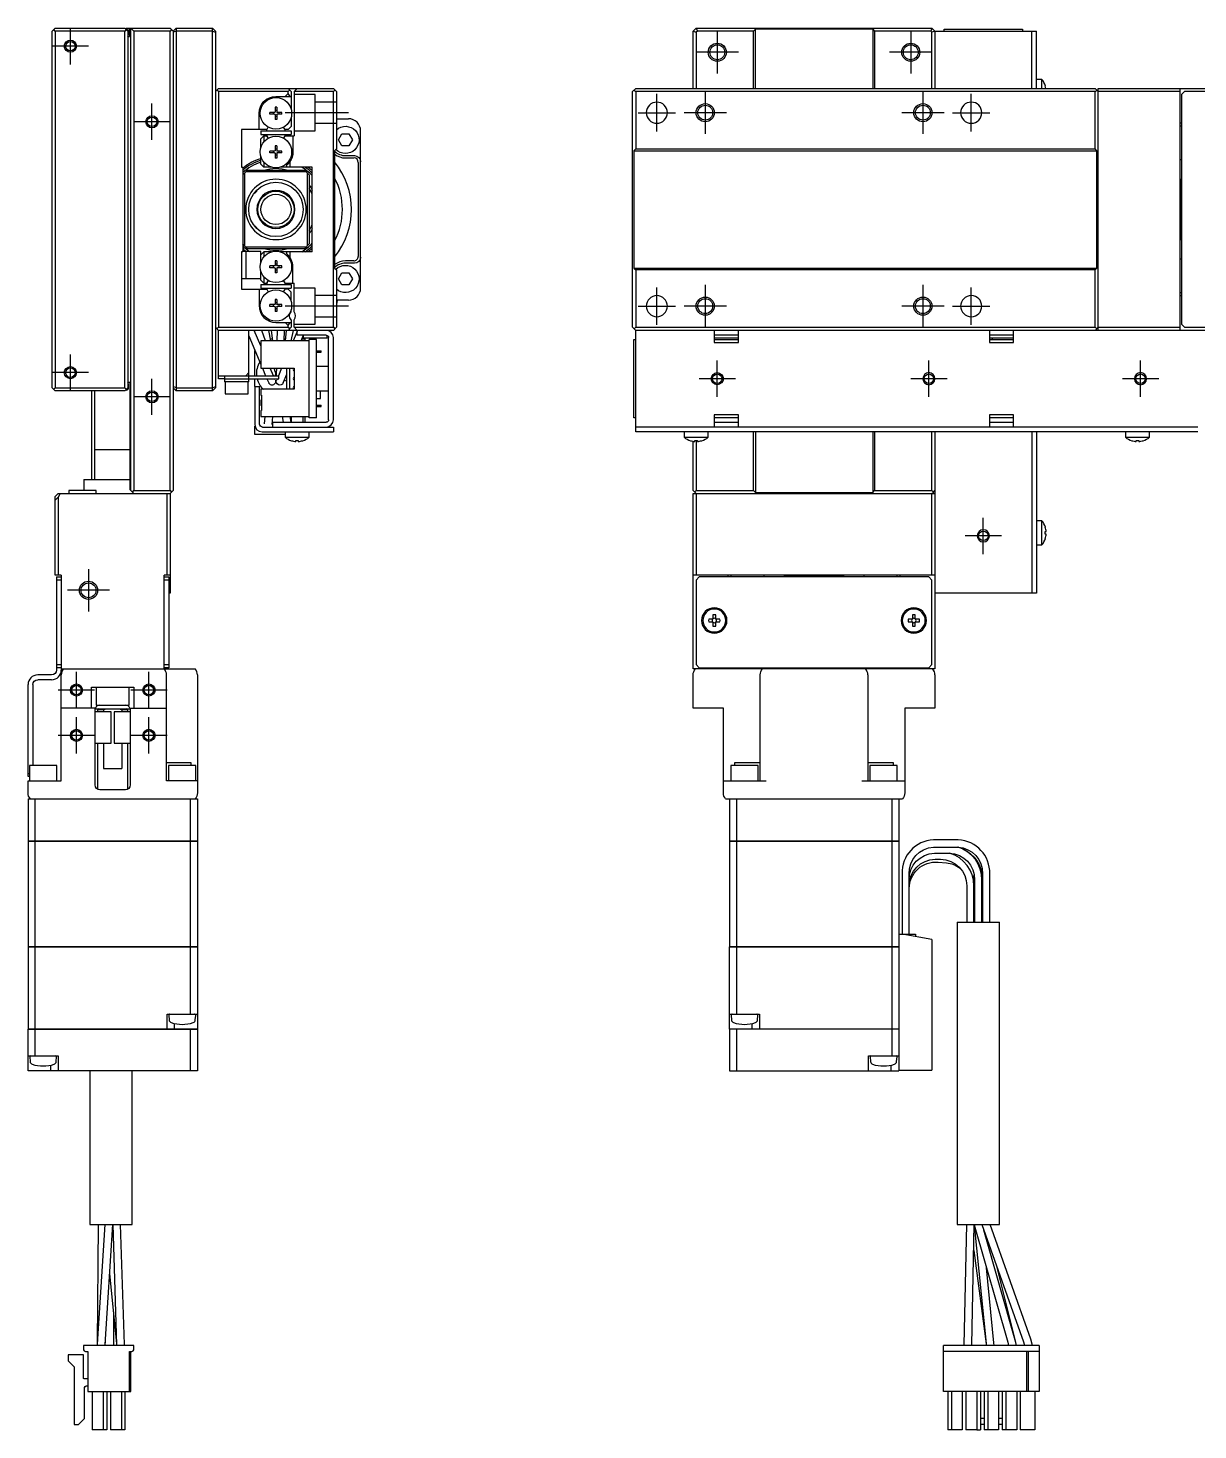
# Model space of a CAD drawing. Extents: x 0 to 695, y -8 to 427.
# Drawn here: x 363.2 to 556.7, y 102.3 to 334.2 of the extents above; entities that cross this region are included whole.
import ezdxf

# ---------------------------------------------------------------- set-up
doc = ezdxf.new("R2010")
doc.units = 0
doc.header["$LTSCALE"] = 0.5
doc.linetypes.add('CENTER', pattern=[50.8, 31.75, -6.35, 6.35, -6.35])
doc.linetypes.add('DASHED', pattern=[19.05, 12.7, -6.35])
for name, color, linetype in [('MSM_CENTER', 1, 'CENTER'), ('MSM_CONTINUOUS', 7, 'CONTINUOUS'), ('MSM_DASHED', 4, 'DASHED'), ('MSM_NARROW', 5, 'CONTINUOUS')]:
    doc.layers.add(name, color=color, linetype=linetype)

msp = doc.modelspace()

# ---------------------------------------------------------------- linework, layer by layer
at = {"layer": 'MSM_CENTER'}
for p, q in [((370.19, 328.24), (370.19, 334.24)), ((477.19, 333.74), (477.19, 326.74)), ((509.19, 333.74), (509.19, 326.74)), ((373.19, 331.24), (367.19, 331.24)), ((480.69, 330.24), (473.69, 330.24)), ((512.69, 330.24), (505.69, 330.24)), ((467.19, 317.14), (467.19, 323.34)), ((475.19, 323.74), (475.19, 316.74)), ((511.19, 323.74), (511.19, 316.74)), ((519.19, 317.14), (519.19, 323.34)), ((383.69, 315.74), (383.69, 321.74)), ((416.19, 320.24), (405.69, 320.24)), ((464.09, 320.24), (470.29, 320.24)), ((478.69, 320.24), (471.69, 320.24)), ((514.69, 320.24), (507.69, 320.24)), ((516.09, 320.24), (522.29, 320.24)), ((386.69, 318.74), (380.69, 318.74)), ((467.19, 285.14), (467.19, 291.34)), ((475.19, 291.74), (475.19, 284.74)), ((511.19, 291.74), (511.19, 284.74)), ((519.19, 285.14), (519.19, 291.34)), ((416.19, 288.24), (405.69, 288.24)), ((464.09, 288.24), (470.29, 288.24)), ((478.69, 288.24), (471.69, 288.24)), ((514.69, 288.24), (507.69, 288.24)), ((516.09, 288.24), (522.29, 288.24)), ((370.19, 274.24), (370.19, 280.24)), ((477.19, 273.24), (477.19, 279.24)), ((512.19, 273.24), (512.19, 279.24)), ((547.19, 273.24), (547.19, 279.24)), ((373.19, 277.24), (367.19, 277.24)), ((383.69, 270.24), (383.69, 276.24)), ((480.19, 276.24), (474.19, 276.24)), ((515.19, 276.24), (509.19, 276.24)), ((550.19, 276.24), (544.19, 276.24)), ((386.69, 273.24), (380.69, 273.24)), ((521.19, 247.24), (521.19, 253.24)), ((524.19, 250.24), (518.19, 250.24)), ((373.19, 244.74), (373.19, 237.74)), ((376.69, 241.24), (369.69, 241.24)), ((371.19, 221.74), (371.19, 227.74)), ((383.19, 221.74), (383.19, 227.74)), ((374.19, 224.74), (368.19, 224.74)), ((386.19, 224.74), (380.19, 224.74)), ((371.19, 214.24), (371.19, 220.24)), ((383.19, 214.24), (383.19, 220.24)), ((374.19, 217.24), (368.19, 217.24)), ((386.19, 217.24), (380.19, 217.24))]:
    msp.add_line(p, q, dxfattribs=at)
at = {"layer": 'MSM_CONTINUOUS'}
for p, q in [((367.69, 334.24), (367.19, 333.74)), ((367.69, 333.74), (367.44, 333.99)), ((367.69, 334.24), (379.19, 334.24)), ((379.19, 334.24), (379.69, 333.74)), ((379.44, 333.99), (379.19, 333.74)), ((379.29, 334.14), (379.49, 334.14)), ((379.39, 334.14), (379.49, 334.24)), ((379.49, 334.24), (386.69, 334.24)), ((379.99, 334.24), (379.99, 332.84)), ((380.19, 257.74), (380.19, 334.24)), ((380.69, 333.74), (380.19, 334.24)), ((386.69, 334.24), (387.19, 333.74)), ((386.94, 333.99), (386.69, 333.74)), ((387.69, 334.24), (387.19, 333.74)), ((387.69, 334.24), (393.69, 334.24)), ((387.69, 334.24), (387.69, 274.24)), ((393.69, 274.24), (393.69, 334.24)), ((393.69, 334.24), (394.19, 333.74)), ((473.19, 333.74), (473.69, 334.24)), ((473.69, 334.24), (473.9, 333.74)), ((473.69, 334.24), (512.69, 334.24)), ((483.19, 333.74), (483.49, 334.04)), ((502.89, 334.04), (483.49, 334.04)), ((483.49, 324.24), (483.49, 334.04)), ((502.89, 334.04), (503.19, 333.74)), ((502.89, 334.04), (502.89, 324.24)), ((512.69, 334.24), (512.48, 333.74)), ((512.69, 334.24), (513.19, 333.74)), ((514.69, 333.74), (514.69, 334.04)), ((514.69, 334.04), (527.69, 334.04)), ((527.69, 334.04), (527.69, 333.74)), ((367.19, 274.74), (367.19, 333.74)), ((379.19, 333.74), (367.69, 333.74)), ((367.69, 333.74), (367.69, 274.74)), ((379.19, 274.74), (379.19, 333.74)), ((379.69, 333.74), (379.69, 274.74)), ((379.69, 332.84), (379.99, 332.84)), ((379.79, 333.14), (379.79, 333.84)), ((380.69, 333.74), (380.69, 257.74)), ((386.69, 333.74), (380.69, 333.74)), ((386.69, 257.74), (386.69, 333.74)), ((387.19, 333.74), (387.19, 257.74)), ((387.69, 333.74), (387.19, 333.54)), ((393.69, 333.74), (387.69, 333.74)), ((393.69, 333.74), (394.19, 333.54)), ((394.19, 333.74), (394.19, 274.74)), ((473.19, 333.74), (473.69, 333.54)), ((473.19, 324.24), (473.19, 333.74)), ((473.9, 333.74), (473.69, 333.54)), ((473.69, 333.54), (473.69, 324.24)), ((483.19, 333.74), (473.9, 333.74)), ((483.19, 324.24), (483.19, 333.74)), ((512.48, 333.74), (503.19, 333.74)), ((503.19, 333.74), (503.19, 324.24)), ((512.69, 333.54), (512.48, 333.74)), ((513.19, 333.74), (512.69, 333.54)), ((512.69, 324.24), (512.69, 333.54)), ((513.19, 333.74), (529.99, 333.74)), ((513.19, 333.74), (513.19, 324.24)), ((529.19, 324.24), (529.19, 333.74)), ((529.99, 324.24), (529.99, 333.74)), ((530.89, 325.74), (529.99, 325.74)), ((530.89, 324.24), (530.89, 325.74)), ((531.44, 324.67), (531.44, 324.69)), ((394.19, 323.74), (394.69, 324.24)), ((394.69, 323.74), (394.44, 323.99)), ((394.69, 324.24), (413.69, 324.24)), ((394.69, 323.74), (394.69, 284.74)), ((406.19, 323.74), (394.69, 323.74)), ((404.19, 322.94), (406.69, 322.94)), ((406.19, 323.44), (405.69, 322.94)), ((406.19, 324.24), (406.69, 323.74)), ((406.44, 323.99), (406.19, 323.74)), ((406.19, 323.44), (406.19, 323.74)), ((406.54, 322.94), (406.19, 323.44)), ((406.69, 323.74), (406.69, 320.86)), ((407.19, 323.74), (407.69, 324.24)), ((407.19, 323.74), (407.19, 316.44)), ((413.69, 323.74), (407.19, 323.74)), ((413.69, 324.24), (414.19, 323.74)), ((413.94, 323.99), (413.69, 323.74)), ((413.69, 284.74), (413.69, 323.74)), ((414.19, 323.74), (414.19, 314.24)), ((463.69, 324.24), (463.19, 323.74)), ((463.19, 284.74), (463.19, 323.74)), ((463.44, 323.99), (463.69, 323.74)), ((463.69, 324.24), (539.69, 324.24)), ((463.69, 323.74), (463.69, 314.24)), ((539.69, 323.74), (463.69, 323.74)), ((540.19, 323.74), (539.69, 324.24)), ((539.69, 323.74), (539.94, 323.99)), ((539.69, 314.24), (539.69, 323.74)), ((540.19, 284.24), (540.19, 324.24)), ((540.19, 324.24), (569.19, 324.24)), ((553.69, 323.74), (540.19, 323.74)), ((553.69, 324.24), (553.69, 284.24)), ((554.49, 323.74), (553.99, 323.24)), ((553.99, 323.24), (553.99, 285.24)), ((568.49, 323.74), (554.49, 323.74)), ((401.39, 317.44), (401.39, 320.14)), ((403.98, 320.29), (403.19, 320.29)), ((403.19, 320), (403.19, 320.29)), ((403.72, 320.29), (403.72, 320)), ((404.33, 321.14), (404.04, 321.14)), ((404.04, 321.14), (404.04, 320.35)), ((404.33, 320.61), (404.04, 320.61)), ((404.33, 321.14), (404.33, 320.35)), ((405.19, 320.29), (404.39, 320.29)), ((404.66, 320.29), (404.66, 320)), ((405.19, 320), (405.19, 320.29)), ((402.86, 317.77), (402.67, 317.44)), ((403.98, 320), (403.19, 320)), ((404.04, 319.94), (404.04, 319.14)), ((404.04, 319.67), (404.33, 319.67)), ((404.33, 319.14), (404.04, 319.14)), ((404.33, 319.94), (404.33, 319.14)), ((405.19, 320), (404.39, 320)), ((406.19, 317.44), (406.69, 317.94)), ((406.69, 319.43), (406.69, 317.94)), ((414.19, 319.24), (416.19, 319.24)), ((553.99, 318.49), (553.69, 318.49)), ((553.99, 317.99), (553.69, 317.99)), ((402.67, 317.44), (398.49, 317.44)), ((398.49, 317.44), (398.49, 311.24)), ((401.69, 317.24), (401.69, 316.64)), ((401.69, 317.24), (406.69, 317.24)), ((401.69, 316.64), (406.69, 316.64)), ((401.69, 315.94), (402.19, 316.44)), ((401.69, 314.46), (401.69, 315.94)), ((402.19, 316.44), (402.19, 315.41)), ((402.19, 316.44), (402.65, 316.44)), ((402.65, 316.44), (402.86, 316.07)), ((405.71, 317.44), (405.65, 317.53)), ((405.65, 316.31), (405.73, 316.44)), ((406.19, 317.44), (405.71, 317.44)), ((405.73, 316.44), (407.19, 316.44)), ((406.69, 317.24), (406.69, 316.64)), ((406.99, 316.44), (406.99, 313.74)), ((414.54, 315.74), (415.11, 316.74)), ((415.11, 314.74), (414.54, 315.74)), ((415.11, 316.74), (416.27, 316.74)), ((416.27, 316.74), (416.84, 315.74)), ((416.84, 315.74), (416.27, 314.74)), ((418.19, 291.24), (418.19, 317.24)), ((403.98, 313.89), (403.19, 313.89)), ((403.19, 313.6), (403.19, 313.89)), ((403.98, 313.6), (403.19, 313.6)), ((403.72, 313.89), (403.72, 313.6)), ((404.33, 314.74), (404.04, 314.74)), ((404.04, 314.74), (404.04, 313.95)), ((404.33, 314.21), (404.04, 314.21)), ((404.04, 313.54), (404.04, 312.74)), ((404.04, 313.27), (404.33, 313.27)), ((404.33, 314.74), (404.33, 313.95)), ((404.33, 313.54), (404.33, 312.74)), ((405.19, 313.89), (404.39, 313.89)), ((405.19, 313.6), (404.39, 313.6)), ((404.66, 313.89), (404.66, 313.6)), ((405.19, 313.6), (405.19, 313.89)), ((414.19, 314.24), (413.89, 313.94)), ((413.89, 313.94), (413.89, 294.54)), ((416.27, 314.74), (415.11, 314.74)), ((415.69, 313.14), (417.19, 313.14)), ((463.69, 314.24), (463.39, 313.94)), ((463.39, 313.94), (463.39, 294.54)), ((463.39, 313.94), (539.99, 313.94)), ((463.69, 314.24), (539.69, 314.24)), ((539.99, 313.94), (539.69, 314.24)), ((539.99, 294.54), (539.99, 313.94)), ((398.49, 311.24), (398.69, 311.24)), ((398.69, 311.24), (398.69, 297.24)), ((401.69, 311.74), (401.69, 313.03)), ((402.19, 311.24), (401.69, 311.74)), ((402.19, 312.08), (402.19, 311.24)), ((403.48, 311.24), (402.19, 311.24)), ((404.33, 312.74), (404.04, 312.74)), ((410.19, 311.24), (404.9, 311.24)), ((405.99, 311.24), (405.99, 311.6)), ((406.49, 312.15), (406.49, 311.24)), ((410.19, 297.24), (410.19, 311.24)), ((415.69, 312.76), (417.06, 312.76)), ((417.81, 312.02), (417.81, 296.47)), ((553.69, 312.49), (553.99, 312.49)), ((398.69, 309.94), (398.99, 310.24)), ((399.19, 310.44), (398.99, 310.24)), ((398.99, 310.24), (398.99, 298.24)), ((399.19, 310.44), (399.49, 310.74)), ((409.19, 310.44), (399.19, 310.44)), ((399.49, 310.74), (408.89, 310.74)), ((408.89, 310.74), (409.69, 309.94)), ((409.39, 298.24), (409.39, 310.24)), ((409.69, 309.94), (409.69, 298.54)), ((553.89, 309.24), (553.69, 309.04)), ((553.89, 309.24), (553.89, 299.24)), ((553.99, 309.24), (553.89, 309.24)), ((400.63, 306.99), (400.63, 306.99)), ((400.63, 306.99), (400.76, 306.99)), ((400.76, 306.99), (400.99, 307.22)), ((400.76, 306.99), (400.76, 307.16)), ((400.99, 307.41), (400.99, 307.22)), ((402.81, 307.04), (402.75, 307.04)), ((402.81, 307.04), (402.88, 307.11)), ((405.5, 307.11), (405.56, 307.04)), ((405.63, 307.04), (405.56, 307.04)), ((401.22, 305.31), (401.22, 305.31)), ((407.15, 305.31), (407.15, 305.31)), ((400.76, 301.49), (400.63, 301.49)), ((400.63, 301.49), (400.63, 301.49)), ((400.76, 301.33), (400.76, 301.49)), ((400.99, 301.27), (400.76, 301.49)), ((400.99, 301.27), (400.99, 301.08)), ((553.69, 299.44), (553.89, 299.24)), ((553.89, 299.24), (553.99, 299.24)), ((398.69, 297.24), (398.49, 297.24)), ((398.49, 297.24), (398.49, 291.04)), ((398.99, 298.24), (398.69, 298.54)), ((401.69, 297.29), (398.69, 297.29)), ((399.49, 297.74), (398.99, 298.24)), ((399.19, 298.04), (409.19, 298.04)), ((399.19, 297.29), (399.19, 292.79)), ((408.89, 297.74), (399.49, 297.74)), ((401.69, 295.46), (401.69, 297.29)), ((401.69, 296.74), (402.19, 297.24)), ((402.19, 297.24), (402.19, 296.41)), ((403.48, 297.24), (402.19, 297.24)), ((410.19, 297.24), (404.9, 297.24)), ((405.99, 296.89), (405.99, 297.24)), ((406.49, 297.24), (406.49, 296.34)), ((409.69, 298.54), (408.89, 297.74)), ((403.98, 294.89), (403.19, 294.89)), ((403.19, 294.6), (403.19, 294.89)), ((403.98, 294.6), (403.19, 294.6)), ((403.72, 294.89), (403.72, 294.6)), ((404.33, 295.74), (404.04, 295.74)), ((404.04, 295.74), (404.04, 294.95)), ((404.33, 295.21), (404.04, 295.21)), ((404.04, 294.54), (404.04, 293.74)), ((404.33, 295.74), (404.33, 294.95)), ((404.33, 294.54), (404.33, 293.74)), ((405.19, 294.89), (404.39, 294.89)), ((405.19, 294.6), (404.39, 294.6)), ((404.66, 294.89), (404.66, 294.6)), ((405.19, 294.6), (405.19, 294.89)), ((406.99, 292.04), (406.99, 294.74)), ((413.89, 294.54), (414.19, 294.24)), ((417.06, 295.73), (415.69, 295.73)), ((417.19, 295.34), (415.69, 295.34)), ((463.39, 294.54), (463.69, 294.24)), ((463.39, 294.54), (539.99, 294.54)), ((539.69, 294.24), (539.99, 294.54)), ((553.99, 295.99), (553.69, 295.99)), ((398.49, 292.79), (401.69, 292.79)), ((401.69, 292.54), (401.69, 294.03)), ((402.19, 292.04), (401.69, 292.54)), ((402.19, 293.08), (402.19, 292.04)), ((402.86, 292.42), (402.65, 292.04)), ((404.04, 294.27), (404.33, 294.27)), ((404.33, 293.74), (404.04, 293.74)), ((414.19, 294.24), (414.19, 284.74)), ((414.54, 292.74), (415.11, 293.74)), ((415.11, 291.74), (414.54, 292.74)), ((415.11, 293.74), (416.27, 293.74)), ((416.27, 293.74), (416.84, 292.74)), ((416.84, 292.74), (416.27, 291.74)), ((463.69, 294.24), (463.69, 284.74)), ((539.69, 294.24), (463.69, 294.24)), ((539.69, 284.74), (539.69, 294.24)), ((398.49, 291.04), (402.67, 291.04)), ((401.39, 291.04), (401.39, 288.34)), ((401.69, 291.84), (401.69, 291.24)), ((401.69, 291.84), (406.69, 291.84)), ((401.69, 291.24), (406.69, 291.24)), ((402.19, 292.04), (402.65, 292.04)), ((402.67, 291.04), (402.86, 290.72)), ((405.73, 292.04), (405.65, 292.18)), ((405.65, 290.96), (405.71, 291.04)), ((406.19, 291.04), (405.71, 291.04)), ((405.73, 292.04), (407.19, 292.04)), ((406.69, 290.54), (406.19, 291.04)), ((406.69, 291.84), (406.69, 291.24)), ((406.69, 289.06), (406.69, 290.54)), ((407.19, 287.31), (407.19, 292.04)), ((416.27, 291.74), (415.11, 291.74)), ((553.69, 290.49), (553.99, 290.49)), ((553.69, 289.99), (553.99, 289.99)), ((403.98, 288.49), (403.19, 288.49)), ((403.19, 288.2), (403.19, 288.49)), ((403.98, 288.2), (403.19, 288.2)), ((403.72, 288.49), (403.72, 288.2)), ((404.33, 289.34), (404.04, 289.34)), ((404.04, 289.34), (404.04, 288.55)), ((404.33, 288.81), (404.04, 288.81)), ((404.04, 288.14), (404.04, 287.34)), ((404.04, 287.87), (404.33, 287.87)), ((404.33, 289.34), (404.33, 288.55)), ((404.33, 288.14), (404.33, 287.34)), ((405.19, 288.49), (404.39, 288.49)), ((405.19, 288.2), (404.39, 288.2)), ((404.66, 288.49), (404.66, 288.2)), ((405.19, 288.2), (405.19, 288.49)), ((406.69, 287.31), (406.69, 287.63)), ((414.31, 289.24), (414.19, 288.54)), ((416.19, 289.24), (414.19, 289.24)), ((404.33, 287.34), (404.04, 287.34)), ((404.19, 285.54), (406.69, 285.54)), ((405.69, 285.54), (406.19, 285.04)), ((406.19, 285.04), (406.54, 285.54)), ((406.69, 285.98), (406.69, 284.74)), ((407.19, 284.74), (407.19, 285.98)), ((553.99, 285.24), (554.49, 284.74)), ((394.69, 284.24), (394.19, 284.74)), ((394.44, 284.49), (394.69, 284.74)), ((394.69, 284.74), (406.19, 284.74)), ((413.69, 284.24), (394.69, 284.24)), ((394.69, 276.24), (394.69, 284.24)), ((399.69, 275.74), (399.69, 284.24)), ((399.69, 283.32), (401.69, 278.61)), ((401.69, 281.68), (400.6, 284.24)), ((400.62, 284.24), (400.66, 284.11)), ((402.44, 282.49), (401.88, 284.24)), ((403.37, 282.49), (403.03, 284.24)), ((403.39, 284.24), (403.64, 282.49)), ((404.39, 284.24), (404.35, 282.49)), ((405.55, 282.49), (405.59, 284.24)), ((405.88, 284.24), (405.73, 282.49)), ((406.19, 284.74), (406.19, 285.04)), ((406.19, 284.74), (406.44, 284.49)), ((406.69, 284.74), (406.19, 284.24)), ((407.02, 284.24), (406.64, 282.49)), ((407.69, 284.04), (407.03, 282.49)), ((407.19, 284.74), (413.69, 284.74)), ((407.69, 284.24), (407.19, 284.74)), ((407.69, 283.44), (407.69, 284.24)), ((412.49, 283.44), (407.69, 283.44)), ((408.34, 282.49), (408.69, 283.32)), ((408.69, 283.44), (408.69, 282.94)), ((412.69, 282.94), (408.69, 282.94)), ((412.69, 282.94), (412.69, 283.39)), ((412.89, 269.44), (412.89, 283.04)), ((413.69, 284.74), (413.94, 284.49)), ((414.19, 284.74), (413.69, 284.24)), ((413.69, 269.44), (413.69, 283.04)), ((463.19, 284.74), (463.69, 284.24)), ((463.69, 284.74), (463.44, 284.49)), ((463.69, 284.74), (539.69, 284.74)), ((569.19, 284.24), (463.69, 284.24)), ((463.69, 267.44), (463.69, 284.24)), ((476.69, 284.24), (476.69, 282.24)), ((477.63, 283.44), (476.69, 283.44)), ((480.69, 282.94), (476.69, 282.94)), ((479.74, 283.44), (477.63, 283.44)), ((480.69, 283.44), (479.74, 283.44)), ((480.69, 282.24), (480.69, 284.24)), ((522.19, 284.24), (522.19, 282.24)), ((523.13, 283.44), (522.19, 283.44)), ((526.19, 282.94), (522.19, 282.94)), ((522.69, 282.74), (522.69, 282.94)), ((525.24, 283.44), (523.13, 283.44)), ((526.19, 283.44), (525.24, 283.44)), ((526.19, 282.24), (526.19, 284.24)), ((539.94, 284.49), (539.69, 284.74)), ((539.69, 284.24), (540.19, 284.74)), ((540.19, 284.74), (553.69, 284.74)), ((554.49, 284.74), (568.49, 284.74)), ((400.72, 276.74), (400.72, 280.89)), ((401.69, 282.49), (401.69, 277.99)), ((409.69, 282.49), (401.69, 282.49)), ((403.3, 282.84), (403.59, 282.84)), ((405.56, 282.84), (405.76, 282.84)), ((408.49, 282.84), (409, 282.84)), ((409, 282.49), (409, 282.84)), ((410.89, 282.74), (409.69, 282.74)), ((409.69, 269.74), (409.69, 282.74)), ((410.89, 269.74), (410.89, 282.74)), ((410.89, 280.87), (411.69, 280.87)), ((410.89, 280.62), (411.69, 280.62)), ((411.69, 280.62), (411.69, 280.87)), ((463.39, 269.74), (463.39, 282.74)), ((463.39, 282.74), (463.69, 282.74)), ((476.69, 282.74), (480.69, 282.74)), ((476.69, 282.24), (480.69, 282.24)), ((522.19, 282.74), (526.19, 282.74)), ((522.19, 282.24), (526.19, 282.24)), ((394.69, 276.74), (404.69, 276.74)), ((395.69, 276.24), (394.69, 276.24)), ((395.69, 276.74), (395.69, 275.74)), ((395.69, 276.24), (404.69, 276.24)), ((399.69, 277.24), (399.19, 276.74)), ((400.72, 274.94), (400.72, 276.24)), ((401.69, 277.99), (407.19, 277.99)), ((401.95, 277.99), (402.48, 276.74)), ((402.7, 276.24), (402.99, 275.56)), ((403.79, 276.74), (403.26, 277.99)), ((404.11, 277.28), (403.88, 277.99)), ((404.09, 276.03), (404, 276.24)), ((404.26, 277.99), (404.24, 277.11)), ((404.38, 276.24), (404.29, 276.03)), ((405.12, 277.99), (404.59, 276.74)), ((404.69, 276.24), (404.69, 276.74)), ((405.39, 275.56), (405.99, 276.97)), ((405.99, 274.49), (405.99, 277.99)), ((406.49, 274.49), (406.49, 277.99)), ((407.19, 277.99), (407.19, 274.49)), ((412.89, 278.24), (410.89, 278.24)), ((367.19, 274.74), (367.69, 274.24)), ((367.44, 274.49), (367.69, 274.74)), ((367.69, 274.74), (379.19, 274.74)), ((379.19, 274.24), (367.69, 274.24)), ((373.69, 274.24), (373.69, 259.54)), ((374.19, 274.24), (374.19, 259.54)), ((379.19, 274.74), (379.44, 274.49)), ((379.69, 274.74), (379.19, 274.24)), ((379.49, 274.34), (379.29, 274.34)), ((379.69, 275.64), (380.09, 275.64)), ((379.79, 274.64), (379.79, 275.34)), ((380.09, 257.84), (380.09, 275.64)), ((387.69, 274.74), (387.19, 274.95)), ((387.19, 274.74), (387.69, 274.24)), ((387.69, 274.74), (393.69, 274.74)), ((393.69, 274.24), (387.69, 274.24)), ((393.69, 274.74), (394.19, 274.95)), ((393.69, 274.24), (394.19, 274.74)), ((399.69, 275.74), (395.69, 275.74)), ((399.69, 275.74), (395.69, 275.74)), ((395.79, 275.74), (395.79, 273.74)), ((395.79, 273.74), (399.59, 273.74)), ((399.59, 273.74), (399.59, 275.74)), ((400.69, 274.94), (401.49, 274.94)), ((400.69, 274.94), (400.69, 268.64)), ((401.49, 268.74), (401.49, 274.94)), ((401.69, 274.49), (401.69, 273.49)), ((407.19, 274.49), (401.69, 274.49)), ((410.89, 274.24), (412.89, 274.24)), ((411.57, 272.99), (411.57, 274.24)), ((401.69, 273.49), (401.79, 273.49)), ((401.69, 272.69), (401.69, 271.79)), ((401.79, 272.69), (401.69, 272.69)), ((401.79, 272.32), (401.69, 272.32)), ((401.79, 272.17), (401.69, 272.17)), ((401.79, 271.79), (401.69, 271.79)), ((401.79, 273.49), (401.79, 270.99)), ((410.89, 272.99), (411.57, 272.99)), ((410.89, 271.87), (411.69, 271.87)), ((410.89, 271.62), (411.69, 271.62)), ((411.69, 271.62), (411.69, 271.87)), ((401.69, 270.99), (401.79, 270.99)), ((401.69, 270.99), (401.69, 269.99)), ((401.69, 269.99), (409.69, 269.99)), ((402.36, 269.99), (402.24, 268.75)), ((403.54, 268.64), (403.66, 269.99)), ((403.69, 268.24), (403.69, 269.04)), ((403.69, 269.04), (412.49, 269.04)), ((405.2, 269.99), (405.37, 269.04)), ((406.69, 269.04), (406.52, 269.99)), ((406.69, 269.99), (406.69, 269.04)), ((408.69, 269.04), (408.69, 269.99)), ((409, 269.04), (409, 269.99)), ((410.89, 269.74), (409.69, 269.74)), ((463.69, 269.74), (463.39, 269.74)), ((480.69, 270.24), (476.69, 270.24)), ((476.69, 270.24), (476.69, 268.24)), ((480.69, 269.74), (476.69, 269.74)), ((476.69, 269.04), (480.69, 269.04)), ((480.69, 268.24), (480.69, 270.24)), ((526.19, 270.24), (522.19, 270.24)), ((522.19, 270.24), (522.19, 268.24)), ((526.19, 269.74), (522.19, 269.74)), ((522.19, 269.04), (526.19, 269.04)), ((526.19, 268.24), (526.19, 270.24)), ((400.72, 266.99), (400.72, 268.37)), ((405.69, 266.99), (400.72, 266.99)), ((401.89, 267.44), (413.69, 267.44)), ((401.99, 268.24), (413.69, 268.24)), ((405.69, 267.44), (405.69, 266.55)), ((409.69, 266.55), (409.69, 267.44)), ((413.69, 268.24), (413.69, 267.44)), ((556.69, 268.24), (463.69, 268.24)), ((556.69, 267.44), (463.69, 267.44)), ((471.69, 267.44), (471.69, 266.55)), ((475.69, 266.55), (475.69, 267.44)), ((483.19, 257.74), (483.19, 267.44)), ((483.49, 267.44), (483.49, 257.44)), ((502.89, 267.44), (502.89, 257.44)), ((503.19, 267.44), (503.19, 257.74)), ((512.69, 257.74), (512.69, 267.44)), ((513.19, 267.44), (513.19, 228.24)), ((529.19, 267.44), (529.19, 240.74)), ((529.99, 267.44), (529.99, 240.74)), ((544.69, 267.44), (544.69, 266.55)), ((548.69, 266.55), (548.69, 267.44)), ((374.19, 264.54), (380.09, 264.54)), ((405.69, 266.55), (409.69, 266.55)), ((406.74, 265.99), (406.76, 265.99)), ((407.49, 265.99), (407.89, 265.99)), ((407.49, 265.86), (407.49, 265.99)), ((407.89, 265.99), (407.89, 265.86)), ((408.62, 265.99), (408.64, 265.99)), ((471.69, 266.55), (475.69, 266.55)), ((472.74, 265.99), (472.76, 265.99)), ((473.19, 257.74), (473.19, 265.89)), ((473.49, 265.99), (473.89, 265.99)), ((473.49, 265.86), (473.49, 265.99)), ((473.69, 265.99), (473.69, 257.74)), ((473.89, 265.99), (473.89, 265.86)), ((474.62, 265.99), (474.64, 265.99)), ((544.69, 266.55), (548.69, 266.55)), ((545.74, 265.99), (545.76, 265.99)), ((546.49, 265.99), (546.89, 265.99)), ((546.49, 265.86), (546.49, 265.99)), ((546.89, 265.99), (546.89, 265.86)), ((547.62, 265.99), (547.64, 265.99)), ((374.44, 257.74), (369.94, 257.74)), ((369.94, 257.74), (369.94, 257.24)), ((372.44, 259.54), (380.09, 259.54)), ((372.44, 259.54), (372.44, 257.74)), ((374.44, 257.24), (374.44, 257.74)), ((380.09, 257.84), (380.19, 257.74)), ((380.19, 257.74), (380.69, 257.24)), ((380.44, 257.49), (380.69, 257.74)), ((380.69, 257.74), (386.69, 257.74)), ((387.19, 257.74), (386.69, 257.24)), ((386.69, 257.74), (386.94, 257.49)), ((473.19, 257.74), (473.69, 257.24)), ((473.44, 257.49), (473.69, 257.74)), ((473.69, 257.74), (483.19, 257.74)), ((483.19, 257.74), (483.49, 257.44)), ((483.49, 257.44), (502.89, 257.44)), ((502.89, 257.44), (503.19, 257.74)), ((503.19, 257.74), (512.69, 257.74)), ((512.69, 257.74), (512.94, 257.49)), ((512.69, 257.24), (512.94, 257.49)), ((512.94, 257.49), (513.19, 257.74)), ((367.69, 256.74), (368.19, 257.24)), ((367.69, 243.74), (367.69, 256.74)), ((368.19, 256.63), (367.69, 256.13)), ((368.5, 257.24), (368.19, 256.63)), ((368.19, 257.24), (386.69, 257.24)), ((368.19, 256.63), (368.19, 243.74)), ((386.19, 243.74), (386.19, 257.24)), ((386.69, 257.24), (386.69, 240.74)), ((473.19, 257.24), (513.19, 257.24)), ((473.19, 228.24), (473.19, 257.24)), ((473.69, 257.24), (473.69, 243.74)), ((512.69, 243.74), (512.69, 257.24)), ((530.89, 252.74), (529.99, 252.74)), ((530.89, 248.74), (530.89, 252.74)), ((531.44, 251.67), (531.44, 251.69)), ((531.44, 250.94), (531.58, 250.94)), ((531.44, 250.54), (531.44, 250.94)), ((531.58, 250.54), (531.44, 250.54)), ((529.99, 248.74), (530.89, 248.74)), ((531.44, 249.79), (531.44, 249.82)), ((368.69, 243.74), (367.69, 243.74)), ((368.69, 243.74), (368.69, 228.04)), ((386.69, 243.74), (385.69, 243.74)), ((385.69, 228.24), (385.69, 243.74)), ((513.19, 243.74), (473.19, 243.74)), ((478.94, 243.74), (478.94, 243.44)), ((479.44, 243.74), (479.44, 243.44)), ((484.94, 243.44), (484.94, 243.74)), ((488.39, 243.74), (488.19, 243.54)), ((498.19, 243.54), (488.19, 243.54)), ((488.19, 243.54), (488.19, 243.44)), ((498.19, 243.54), (497.99, 243.74)), ((498.19, 243.44), (498.19, 243.54)), ((501.44, 243.74), (501.44, 243.44)), ((506.94, 243.44), (506.94, 243.74)), ((507.44, 243.44), (507.44, 243.74)), ((367.89, 243.44), (368.69, 243.44)), ((367.89, 243.44), (367.89, 228.04)), ((368.69, 242.94), (367.89, 242.94)), ((385.69, 243.44), (386.49, 243.44)), ((386.49, 242.94), (385.69, 242.94)), ((386.49, 243.44), (386.49, 228.44)), ((474.19, 243.44), (473.69, 242.94)), ((473.69, 242.94), (473.69, 228.94)), ((512.19, 243.44), (474.19, 243.44)), ((512.69, 242.94), (512.19, 243.44)), ((512.69, 228.94), (512.69, 242.94)), ((386.69, 240.74), (386.49, 240.74)), ((529.99, 240.74), (513.19, 240.74)), ((476.45, 237.16), (476.45, 236.48)), ((476.93, 236.48), (476.93, 237.16)), ((509.45, 237.16), (509.45, 236.48)), ((509.93, 236.48), (509.93, 237.16)), ((476.45, 236.48), (475.77, 236.48)), ((475.77, 236), (476.45, 236)), ((476.45, 236), (476.45, 235.33)), ((477.61, 236.48), (476.93, 236.48)), ((476.93, 235.33), (476.93, 236)), ((476.93, 236), (477.61, 236)), ((509.45, 236.48), (508.77, 236.48)), ((508.77, 236), (509.45, 236)), ((509.45, 236), (509.45, 235.33)), ((510.61, 236.48), (509.93, 236.48)), ((509.93, 235.33), (509.93, 236)), ((509.93, 236), (510.61, 236)), ((367.89, 228.94), (368.69, 228.94)), ((368.69, 228.44), (367.89, 228.44)), ((368.69, 228.24), (385.69, 228.24)), ((385.69, 228.94), (386.49, 228.94)), ((386.49, 228.44), (385.69, 228.44)), ((385.71, 228.24), (390.81, 228.24)), ((513.19, 228.24), (473.19, 228.24)), ((473.69, 228.94), (474.19, 228.44)), ((474.19, 228.44), (512.19, 228.44)), ((478.94, 228.44), (478.94, 228.24)), ((483.19, 228.44), (483.19, 228.24)), ((484.19, 228.44), (484.19, 228.24)), ((485.69, 228.44), (485.69, 228.24)), ((500.69, 228.24), (500.69, 228.44)), ((502.19, 228.44), (502.19, 228.24)), ((503.19, 228.24), (503.19, 228.44)), ((507.44, 228.24), (507.44, 228.44)), ((512.19, 228.44), (512.69, 228.94)), ((363.19, 210.44), (363.19, 225.64)), ((363.99, 225.64), (363.99, 212.24)), ((367.09, 227.24), (364.79, 227.24)), ((367.09, 226.44), (364.79, 226.44)), ((368.69, 209.74), (368.69, 227.24)), ((373.69, 225.24), (380.69, 225.24)), ((373.69, 221.74), (373.69, 225.24)), ((374.44, 225.24), (374.44, 222.24)), ((379.94, 222.24), (379.94, 225.24)), ((380.69, 225.24), (380.69, 221.74)), ((386.09, 209.74), (386.09, 227.24)), ((391.19, 227.24), (391.19, 207.74)), ((473.19, 221.74), (473.19, 227.24)), ((484.29, 209.74), (484.29, 227.24)), ((502.09, 227.24), (502.09, 209.74)), ((513.19, 227.24), (513.19, 221.74)), ((374.32, 221.74), (368.69, 221.74)), ((374.29, 209.04), (374.29, 221.44)), ((376.94, 221.14), (374.29, 221.14)), ((374.31, 221.64), (380.06, 221.64)), ((374.32, 221.65), (374.35, 221.74)), ((374.32, 221.74), (374.32, 221.65)), ((374.44, 222.24), (379.94, 222.24)), ((374.89, 221.64), (374.69, 221.44)), ((375.69, 221.44), (374.69, 221.44)), ((374.69, 221.44), (374.69, 221.14)), ((375.69, 221.44), (376.06, 221.65)), ((375.69, 221.44), (375.69, 221.14)), ((376.94, 215.94), (376.94, 221.14)), ((377.44, 221.14), (377.44, 215.94)), ((380.09, 221.14), (377.44, 221.14)), ((378.32, 221.65), (378.69, 221.44)), ((379.69, 221.44), (378.69, 221.44)), ((378.69, 221.44), (378.69, 221.14)), ((379.69, 221.44), (379.49, 221.64)), ((379.69, 221.14), (379.69, 221.44)), ((380.04, 221.73), (380.06, 221.65)), ((380.06, 221.74), (380.06, 221.65)), ((380.06, 221.74), (386.09, 221.74)), ((380.09, 221.44), (380.09, 209.04)), ((478.19, 221.74), (473.19, 221.74)), ((478.19, 207.74), (478.19, 221.74)), ((508.19, 221.74), (508.19, 207.74)), ((513.19, 221.74), (508.19, 221.74)), ((374.29, 215.94), (376.94, 215.94)), ((374.69, 215.94), (374.69, 208.35)), ((375.69, 215.94), (375.69, 211.74)), ((377.44, 215.94), (380.09, 215.94)), ((378.69, 215.94), (378.69, 211.74)), ((379.69, 208.35), (379.69, 215.94)), ((367.94, 212.24), (363.44, 212.24)), ((363.44, 212.24), (363.44, 209.74)), ((367.94, 209.74), (367.94, 212.24)), ((375.69, 211.74), (378.69, 211.74)), ((386.09, 212.74), (390.14, 212.74)), ((390.94, 212.24), (386.44, 212.24)), ((386.44, 212.24), (386.44, 209.74)), ((390.14, 212.74), (390.14, 212.24)), ((390.94, 209.74), (390.94, 212.24)), ((483.94, 212.24), (479.44, 212.24)), ((479.44, 212.24), (479.44, 209.74)), ((480.11, 212.24), (480.11, 212.74)), ((480.11, 212.74), (484.29, 212.74)), ((483.94, 209.74), (483.94, 212.24)), ((502.09, 212.74), (506.27, 212.74)), ((506.94, 212.24), (502.44, 212.24)), ((502.44, 212.24), (502.44, 209.74)), ((506.27, 212.74), (506.27, 212.24)), ((506.94, 209.74), (506.94, 212.24)), ((363.19, 210.94), (363.44, 210.94)), ((363.44, 210.44), (363.19, 210.44)), ((363.19, 207.74), (363.19, 209.74)), ((363.19, 209.74), (368.69, 209.74)), ((391.19, 209.74), (386.09, 209.74)), ((478.19, 209.74), (485.29, 209.74)), ((501.09, 209.74), (508.19, 209.74)), ((363.19, 206.74), (363.19, 199.75)), ((363.19, 206.74), (391.19, 206.74)), ((364.34, 206.74), (364.34, 199.75)), ((379.29, 208.24), (375.09, 208.24)), ((390.03, 206.74), (390.03, 199.75)), ((391.19, 206.74), (391.19, 199.75)), ((478.57, 206.74), (507.81, 206.74)), ((479.19, 206.74), (479.19, 199.75)), ((480.34, 206.74), (480.34, 199.75)), ((506.03, 206.74), (506.03, 199.75)), ((507.19, 206.74), (507.19, 199.75)), ((363.19, 199.75), (391.19, 199.75)), ((363.19, 199.74), (363.19, 182.25)), ((391.19, 199.74), (363.19, 199.74)), ((363.2, 199.74), (363.2, 199.75)), ((364.34, 199.74), (364.34, 182.25)), ((364.35, 199.74), (364.35, 199.75)), ((390.02, 199.74), (390.02, 199.75)), ((390.03, 199.74), (390.03, 182.25)), ((391.18, 199.74), (391.18, 199.75)), ((391.19, 199.74), (391.19, 182.25)), ((479.19, 199.75), (507.19, 199.75)), ((479.19, 199.74), (479.19, 182.25)), ((507.19, 199.74), (479.19, 199.74)), ((479.2, 199.74), (479.2, 199.75)), ((480.34, 199.74), (480.34, 182.25)), ((480.35, 199.74), (480.35, 199.75)), ((506.03, 199.74), (506.03, 199.75)), ((506.03, 199.74), (506.03, 182.25)), ((507.18, 199.74), (507.18, 199.75)), ((507.19, 199.74), (507.19, 161.74)), ((517.04, 199.94), (512.94, 199.94)), ((512.94, 198.74), (517.04, 198.74)), ((513.1, 197.74), (515.58, 197.74)), ((517.03, 198.73), (517, 198.74)), ((513.25, 196.74), (514.13, 196.74)), ((513.7, 196.27), (515.09, 196.15)), ((507.74, 194.34), (507.74, 184.34)), ((508.94, 184.34), (508.94, 194.34)), ((519.58, 194.06), (519.58, 194.08)), ((519.58, 194.08), (519.59, 194.06)), ((519.64, 193.34), (519.58, 194.06)), ((519.59, 194.06), (519.74, 192.84)), ((519.64, 186.34), (519.64, 193.34)), ((519.74, 193.34), (519.74, 186.34)), ((520.94, 186.34), (520.94, 193.34)), ((521.04, 194.34), (521.04, 186.34)), ((522.24, 186.34), (522.24, 194.34)), ((508.94, 191.86), (508.94, 192.1)), ((518.44, 192.34), (518.44, 186.34)), ((516.84, 186.34), (523.84, 186.34)), ((516.84, 186.34), (516.84, 136.34)), ((523.84, 136.34), (523.84, 186.34)), ((507.19, 184.34), (509.99, 184.34)), ((512.69, 183.48), (507.79, 184.34)), ((509.99, 184.34), (509.99, 183.96)), ((512.69, 183.48), (512.69, 161.84)), ((363.19, 182.25), (391.19, 182.25)), ((363.19, 182.24), (363.19, 168.64)), ((391.19, 182.24), (363.19, 182.24)), ((363.2, 182.24), (363.2, 182.25)), ((364.34, 182.24), (364.34, 168.64)), ((364.35, 182.24), (364.35, 182.25)), ((390.02, 182.24), (390.02, 182.25)), ((390.03, 182.24), (390.03, 171.14)), ((391.18, 182.24), (391.18, 182.25)), ((391.19, 182.24), (391.19, 168.64)), ((479.19, 182.25), (507.19, 182.25)), ((507.19, 182.24), (479.19, 182.24)), ((479.19, 168.64), (479.19, 182.24)), ((479.2, 182.24), (479.2, 182.25)), ((480.34, 182.24), (480.34, 171.14)), ((480.35, 182.24), (480.35, 182.25)), ((506.03, 182.24), (506.03, 182.25)), ((506.03, 182.24), (506.03, 168.64)), ((507.18, 182.24), (507.18, 182.25)), ((386.19, 168.64), (386.19, 171.14)), ((386.19, 171.14), (391.19, 171.14)), ((386.46, 170.93), (386.53, 170.16)), ((387.44, 168.64), (387.44, 169.58)), ((390.85, 170.16), (390.92, 170.93)), ((479.19, 171.14), (484.19, 171.14)), ((479.46, 170.93), (479.52, 170.16)), ((482.94, 168.64), (482.94, 169.58)), ((483.85, 170.16), (483.92, 170.93)), ((484.19, 171.14), (484.19, 168.64)), ((363.19, 168.64), (391.19, 168.64)), ((391.19, 168.63), (363.19, 168.63)), ((363.19, 161.74), (363.19, 168.63)), ((363.2, 168.64), (363.2, 168.63)), ((364.34, 168.63), (364.34, 164.24)), ((364.35, 168.64), (364.35, 168.63)), ((390.02, 168.64), (390.02, 168.63)), ((390.03, 168.63), (390.03, 161.74)), ((391.18, 168.64), (391.18, 168.63)), ((391.19, 168.63), (391.19, 161.74)), ((507.19, 168.64), (479.19, 168.64)), ((479.19, 168.63), (479.19, 161.74)), ((507.19, 168.63), (479.19, 168.63)), ((479.2, 168.64), (479.2, 168.63)), ((480.34, 168.63), (480.34, 161.74)), ((480.35, 168.64), (480.35, 168.63)), ((506.03, 168.64), (506.03, 168.63)), ((506.03, 168.63), (506.03, 164.24)), ((507.18, 168.64), (507.18, 168.63)), ((363.19, 164.24), (368.19, 164.24)), ((363.46, 164.04), (363.53, 163.27)), ((366.94, 161.74), (366.94, 162.69)), ((367.85, 163.27), (367.92, 164.04)), ((368.19, 164.24), (368.19, 161.74)), ((502.19, 161.74), (502.19, 164.24)), ((502.19, 164.24), (507.19, 164.24)), ((502.46, 164.04), (502.52, 163.27)), ((505.94, 161.74), (505.94, 162.69)), ((506.85, 163.27), (506.92, 164.04)), ((391.19, 161.74), (363.19, 161.74)), ((373.42, 161.74), (373.42, 136.34)), ((380.42, 136.34), (380.42, 161.74)), ((479.19, 161.74), (507.19, 161.74)), ((507.19, 161.84), (512.69, 161.84)), ((373.42, 136.34), (380.42, 136.34)), ((374.79, 136.34), (374.64, 116.68)), ((375.89, 136.34), (374.65, 116.55)), ((375.95, 116.47), (377.19, 136.33)), ((377.19, 136.34), (377.84, 116.42)), ((379.13, 116.46), (378.49, 136.34)), ((516.84, 136.34), (523.84, 136.34)), ((518.39, 136.34), (517.99, 116.45)), ((519.29, 116.43), (519.69, 136.34)), ((519.69, 136.26), (525.22, 116.84)), ((519.7, 136.22), (521.66, 116.62)), ((520.95, 136.34), (527.84, 116.94)), ((526.47, 117.19), (521.28, 135.41)), ((529.06, 117.38), (522.33, 136.34)), ((519.6, 132.04), (521.65, 116.59)), ((376.68, 128.19), (377.81, 116.63)), ((522.95, 116.75), (521.71, 129.16)), ((526.52, 117.11), (523.41, 129.42)), ((377.3, 121.87), (377.33, 117.01)), ((372.38, 116.34), (372.38, 115.62)), ((380.66, 116.34), (372.38, 116.34)), ((374.64, 116.68), (374.64, 116.34)), ((374.65, 116.55), (374.64, 116.34)), ((375.94, 116.34), (375.95, 116.47)), ((375.95, 116.34), (375.99, 117.13)), ((377.33, 117.01), (377.34, 116.34)), ((377.81, 116.63), (377.83, 116.34)), ((377.84, 116.42), (377.84, 116.34)), ((379.14, 116.34), (379.13, 116.46)), ((380.66, 115.62), (380.66, 116.34)), ((530.44, 116.34), (514.59, 116.34)), ((514.59, 108.69), (514.59, 116.34)), ((517.99, 116.45), (517.99, 116.34)), ((519.29, 116.34), (519.29, 116.5)), ((519.29, 116.34), (519.29, 116.43)), ((521.66, 116.62), (521.68, 116.34)), ((522.98, 116.34), (522.95, 116.75)), ((525.22, 116.84), (525.33, 116.34)), ((526.65, 116.34), (526.47, 117.19)), ((526.65, 116.34), (526.52, 117.11)), ((527.83, 116.95), (528, 116.34)), ((527.84, 116.94), (528, 116.34)), ((529.32, 116.34), (529.06, 117.38)), ((530.44, 116.34), (530.44, 108.69)), ((369.81, 114.79), (369.81, 113.79)), ((372.34, 114.79), (369.81, 114.79)), ((369.81, 113.79), (370.83, 112.77)), ((372.34, 110.94), (372.34, 114.79)), ((372.68, 115.32), (373.09, 115.32)), ((373.09, 115.32), (373.09, 108.69)), ((379.95, 108.69), (379.95, 115.32)), ((379.95, 115.32), (380.36, 115.32)), ((380.2, 108.69), (380.2, 115.32)), ((530.44, 115.32), (514.59, 115.32)), ((528.36, 108.69), (528.36, 115.32)), ((528.66, 108.69), (528.66, 115.32)), ((370.83, 112.77), (370.83, 103.23)), ((373.09, 110.79), (372.49, 110.79)), ((372.53, 104.23), (372.53, 109.36)), ((372.81, 109.64), (373.09, 109.64)), ((373.09, 108.69), (380.2, 108.69)), ((373.82, 108.69), (373.82, 102.34)), ((375.62, 108.69), (375.62, 102.34)), ((376.22, 108.69), (376.22, 102.34)), ((376.82, 108.69), (376.82, 102.34)), ((378.62, 108.69), (378.62, 102.34)), ((379.22, 108.69), (379.22, 102.34)), ((530.44, 108.69), (514.59, 108.69)), ((515.31, 108.69), (515.31, 102.34)), ((515.91, 108.69), (515.91, 102.34)), ((517.71, 108.69), (517.71, 102.34)), ((518.31, 108.69), (518.31, 102.34)), ((520.11, 108.69), (520.11, 102.34)), ((520.71, 108.69), (520.71, 102.34)), ((521.31, 108.69), (521.31, 102.34)), ((521.91, 108.69), (521.91, 102.34)), ((523.71, 108.69), (523.71, 102.34)), ((524.31, 108.69), (524.31, 102.34)), ((524.91, 108.69), (524.91, 102.34)), ((526.71, 108.69), (526.71, 102.34)), ((527.31, 108.69), (527.31, 102.34)), ((529.71, 108.69), (529.71, 102.34)), ((370.83, 103.23), (371.53, 103.23)), ((371.53, 103.23), (372.53, 104.23)), ((376.22, 102.34), (373.82, 102.34)), ((379.22, 102.34), (376.82, 102.34)), ((515.91, 102.34), (515.31, 102.34)), ((517.71, 102.34), (515.91, 102.34)), ((520.11, 102.34), (518.31, 102.34)), ((520.11, 102.34), (520.71, 102.34)), ((521.31, 104.23), (520.71, 104.23)), ((521.31, 103.23), (520.71, 103.23)), ((521.91, 102.34), (521.31, 102.34)), ((523.71, 102.34), (521.91, 102.34)), ((524.31, 104.23), (523.71, 104.23)), ((524.31, 103.23), (523.71, 103.23)), ((524.91, 102.34), (524.31, 102.34)), ((526.71, 102.34), (524.91, 102.34)), ((529.71, 102.34), (527.31, 102.34))]:
    msp.add_line(p, q, dxfattribs=at)
for centre, radius in [((370.19, 331.24), 0.783), ((477.19, 330.24), 1.23), ((509.19, 330.24), 1.23), ((404.19, 320.14), 2.6), ((475.19, 320.24), 1.23), ((511.19, 320.24), 1.23), ((383.69, 318.74), 0.783), ((404.19, 313.74), 2.6), ((404.19, 304.24), 4.5), ((404.19, 304.24), 3), ((404.19, 294.74), 2.6), ((404.19, 288.34), 2.6), ((475.19, 288.24), 1.23), ((511.19, 288.24), 1.23), ((370.19, 277.24), 0.783), ((477.19, 276.24), 0.783), ((512.19, 276.24), 0.783), ((547.19, 276.24), 0.783), ((383.69, 273.24), 0.783), ((521.19, 250.24), 0.783), ((373.19, 241.24), 1.23), ((371.19, 224.74), 0.8), ((371.19, 224.74), 0.783), ((383.19, 224.74), 0.8), ((383.19, 224.74), 0.783), ((371.19, 217.24), 0.8), ((371.19, 217.24), 0.783), ((383.19, 217.24), 0.8), ((383.19, 217.24), 0.783)]:
    msp.add_circle(centre, radius, dxfattribs=at)
at = {"layer": 'MSM_CONTINUOUS', "extrusion": (0, 0, -1)}
for centre, radius in [((-467.19, 320.24), 1.75), ((-519.19, 320.24), 1.75), ((-404.19, 304.24), 5), ((-404.19, 304.24), 3.15), ((-467.19, 288.24), 1.75), ((-519.19, 288.24), 1.75), ((-476.69, 236.24), 2.1), ((-476.69, 236.24), 1.9), ((-509.69, 236.24), 2.1), ((-509.69, 236.24), 1.9)]:
    msp.add_circle(centre, radius, dxfattribs=at)
at = {"layer": 'MSM_CONTINUOUS'}
for centre, radius, start, end in [((379.49, 333.84), 0.3, 0, 90), ((379.49, 333.14), 0.3, 311.8103, 0), ((528.39, 323.74), 3.2, 17.27, 38.6822), ((528.39, 323.74), 3.19, 9.0071, 16.9053), ((404.3, 316.78), 1.75, 141.5493, 145.4948), ((404.07, 316.78), 1.75, 25.4948, 38.4507), ((416.19, 317.24), 2, 0, 90), ((404.19, 316.94), 1.59, 160.1817, 169.1069), ((404.19, 316.94), 1.59, 190.8931, 216.1972), ((404.3, 317.06), 1.75, 214.5052, 217.006), ((404.19, 316.94), 1.59, 323.8028, 349.1069), ((404.07, 317.06), 1.75, 322.994, 334.5052), ((404.19, 316.94), 1.59, 10.8931, 19.8183), ((415.69, 315.74), 2.6, 226.1869, 270), ((415.69, 315.74), 2.98, 232.8698, 270), ((404.19, 304.24), 8.5, 107.1046, 130.3202), ((404.19, 304.24), 8.2, 107.7508, 132.1236), ((404.19, 313.74), 2.8, 310.0052, 325.2281), ((404.19, 304.24), 8.2, 42.9703, 58.6119), ((404.19, 304.24), 8.5, 45.0991, 55.4397), ((404.19, 304.24), 12.5, 320.8958, 39.1042), ((417.08, 312.04), 0.726, 358.5594, 88.2094), ((404.19, 304.24), 11, 331.8625, 28.1375), ((404.19, 304.24), 6.5, 22.6199, 32.2042), ((404.19, 304.24), 6.5, 327.7958, 337.3801), ((404.19, 304.24), 8.2, 227.8764, 237.9474), ((404.19, 304.24), 8.5, 229.6798, 234.8499), ((404.19, 294.74), 2.8, 0, 49.9948), ((404.19, 304.24), 8.2, 301.3881, 317.0297), ((404.19, 304.24), 8.5, 304.5603, 314.9009), ((415.69, 292.74), 2.98, 90, 127.1302), ((415.69, 292.74), 2.6, 90, 133.8131), ((417.08, 296.45), 0.728, 268.6029, 1.3971), ((404.19, 291.54), 1.59, 143.8028, 169.1069), ((404.3, 291.43), 1.75, 142.994, 145.4948), ((404.07, 291.43), 1.75, 25.4948, 37.006), ((404.19, 291.54), 1.59, 10.8931, 36.1972), ((404.19, 291.54), 1.59, 190.8931, 199.8183), ((404.3, 291.71), 1.75, 214.5052, 218.4507), ((404.07, 291.71), 1.75, 321.5493, 334.5052), ((404.19, 291.54), 1.59, 340.1817, 349.1069), ((416.19, 291.24), 2, 270, 0), ((404.19, 288.34), 2.8, 180, 270), ((406.44, 286.64), 1, 318.5904, 41.4096), ((412.49, 283.04), 1.2, 0, 90), ((404.46, 277.09), 3.5, 146.9255, 185.7392), ((404.46, 277.09), 3.5, 194.0553, 227.9754), ((407.29, 277.74), 0.25, 113.5782, 246.4218), ((407.29, 276.24), 0.25, 113.5782, 246.4218), ((379.49, 274.64), 0.3, 270, 0), ((379.49, 275.34), 0.3, 0, 48.1897), ((407.29, 274.74), 0.25, 113.5782, 246.4218), ((412.49, 269.44), 1.2, 270, 0), ((401.89, 268.64), 1.2, 180, 270), ((407.69, 269.04), 3.2, 231.3178, 252.73), ((407.69, 269.04), 3.19, 253.0947, 266.4096), ((407.69, 269.04), 3.19, 273.5904, 286.9053), ((407.69, 269.04), 3.2, 287.27, 308.6822), ((473.69, 269.04), 3.2, 231.3178, 252.73), ((473.69, 269.04), 3.19, 253.0947, 266.4096), ((473.69, 269.04), 3.19, 273.5904, 286.9053), ((473.69, 269.04), 3.2, 287.27, 308.6822), ((546.69, 269.04), 3.2, 231.3178, 252.73), ((546.69, 269.04), 3.19, 253.0947, 266.4096), ((546.69, 269.04), 3.19, 273.5904, 286.9053), ((546.69, 269.04), 3.2, 287.27, 308.6822), ((528.39, 250.74), 3.2, 17.27, 38.6822), ((528.39, 250.74), 3.19, 3.5904, 16.9053), ((528.39, 250.74), 3.19, 343.0947, 356.4096), ((528.39, 250.74), 3.2, 321.3178, 342.73), ((476.69, 236.24), 0.95, 75.3667, 104.6333), ((476.69, 236.24), 0.365, 48.8496, 131.1504), ((509.69, 236.24), 0.95, 75.3667, 104.6333), ((509.69, 236.24), 0.365, 48.8496, 131.1504), ((476.69, 236.24), 0.95, 165.3667, 194.6333), ((476.69, 236.24), 0.365, 138.8496, 221.1504), ((476.69, 236.24), 0.365, 228.8496, 311.1504), ((476.69, 236.24), 0.95, 255.3667, 284.6333), ((476.69, 236.24), 0.365, 318.8496, 41.1504), ((476.69, 236.24), 0.95, 345.3667, 14.6333), ((509.69, 236.24), 0.95, 165.3667, 194.6333), ((509.69, 236.24), 0.365, 138.8496, 221.1504), ((509.69, 236.24), 0.365, 228.8496, 311.1504), ((509.69, 236.24), 0.95, 255.3667, 284.6333), ((509.69, 236.24), 0.365, 318.8496, 41.1504), ((509.69, 236.24), 0.95, 345.3667, 14.6333), ((367.09, 228.04), 1.6, 270, 0), ((370.19, 227.24), 1.5, 138.1897, 180), ((384.59, 227.24), 1.5, 0, 41.8103), ((389.69, 227.24), 1.5, 0, 41.8103), ((500.59, 227.24), 1.5, 0, 41.8103), ((511.69, 227.24), 1.5, 0, 41.8103), ((364.79, 225.64), 1.6, 90, 180), ((375.09, 221.44), 0.8, 90, 158.4553), ((379.29, 221.44), 0.801, 21.0814, 89.937), ((513.15, 194.54), 5.41, 92.1863, 182.0343), ((516.84, 194.54), 5.41, 357.9067, 87.8727), ((514.05, 192.37), 5.59, 359.7079, 74.0346), ((515.37, 193.42), 5.57, 359.2277, 72.6191), ((386.66, 170.94), 0.2, 90, 185), ((387.02, 170.2), 0.5, 185, 252.3708), ((388.69, 175.44), 6, 252.3708, 287.6292), ((390.36, 170.2), 0.5, 287.6292, 355), ((390.72, 170.94), 0.2, 355, 90), ((479.66, 170.94), 0.2, 90, 185), ((480.02, 170.2), 0.5, 185, 252.3708), ((481.69, 175.44), 6, 252.3708, 287.6292), ((483.35, 170.2), 0.5, 287.6292, 355), ((483.72, 170.94), 0.2, 355, 90), ((363.66, 164.05), 0.2, 108.1949, 185), ((364.02, 163.31), 0.5, 185, 252.3708), ((365.69, 168.55), 6, 252.3708, 287.6292), ((367.36, 163.31), 0.5, 287.6292, 355), ((367.72, 164.05), 0.2, 355, 71.8051), ((502.66, 164.05), 0.2, 108.1949, 185), ((503.02, 163.31), 0.5, 185, 252.3708), ((504.69, 168.55), 6, 252.3708, 287.6292), ((506.35, 163.31), 0.5, 287.6292, 355), ((506.72, 164.05), 0.2, 355, 71.8051), ((372.68, 115.62), 0.3, 180, 270), ((380.36, 115.62), 0.3, 270, 360)]:
    msp.add_arc(centre, radius, start, end, dxfattribs=at)
at = {"layer": 'MSM_CONTINUOUS', "extrusion": (0, 0, -1)}
for centre, radius, start, end in [((-404.19, 320.14), 2.8, 0, 90), ((-403.98, 320.35), 0.06, 180, 270), ((-404.39, 320.35), 0.06, 270, 0), ((-403.98, 319.94), 0.06, 90, 180), ((-404.39, 319.94), 0.06, 0, 90), ((-415.69, 315.74), 2.25, 48.1897, 315), ((-403.98, 313.95), 0.06, 180, 270), ((-403.98, 313.54), 0.06, 90, 180), ((-404.39, 313.95), 0.06, 270, 0), ((-404.39, 313.54), 0.06, 0, 90), ((-404.19, 313.74), 2.8, 180, 214.7719), ((-417.19, 312.14), 1, 90, 180), ((-404.19, 304.24), 8.8, 51.3178, 73.4955), ((-404.19, 304.24), 6.8, 72.9174, 107.0826), ((-404.19, 304.24), 8.8, 127.3018, 132.9859), ((-404.19, 304.24), 6.8, 143.9811, 151.9275), ((-404.19, 304.24), 6.8, 208.0725, 216.0189), ((-404.19, 304.24), 8.8, 307.8357, 308.6822), ((-404.19, 304.24), 6.8, 252.9174, 287.0826), ((-404.19, 304.24), 8.8, 227.0141, 232.6982), ((-403.98, 294.95), 0.06, 180, 270), ((-403.98, 294.54), 0.06, 90, 180), ((-404.39, 294.95), 0.06, 270, 0), ((-404.39, 294.54), 0.06, 0, 90), ((-415.69, 292.74), 2.25, 45, 311.8103), ((-417.19, 296.34), 1, 180, 270), ((-403.98, 288.55), 0.06, 180, 270), ((-403.98, 288.14), 0.06, 90, 180), ((-404.39, 288.55), 0.06, 270, 0), ((-404.39, 288.14), 0.06, 0, 90), ((-407.44, 286.64), 1, 318.5904, 41.4096), ((-412.49, 283.04), 0.4, 90, 180), ((-403.54, 275.79), 0.6, 156.9836, 336.9836), ((-403.54, 278.39), 0.6, 221.8103, 232.4513), ((-403.54, 277.09), 0.6, 162.212, 215.6853), ((-404.84, 275.79), 0.6, 203.0164, 23.0164), ((-404.84, 277.09), 0.6, 324.3147, 1.1935), ((-405.94, 276.44), 0.6, 264.92, 308.0277), ((-412.49, 269.44), 0.4, 180, 270), ((-401.99, 268.74), 0.5, 270, 0), ((-367.09, 228.04), 0.8, 180, 270), ((-474.69, 227.24), 1.5, 0, 41.8103), ((-485.79, 227.24), 1.5, 0, 41.8103), ((-364.79, 225.64), 0.8, 0, 90), ((-375.09, 221.44), 0.8, 0, 15.1266), ((-379.29, 221.44), 0.8, 164.8734, 180), ((-375.09, 209.04), 0.8, 270, 0), ((-379.29, 209.04), 0.8, 180, 270), ((-364.69, 207.74), 1.5, 318.1897, 0), ((-389.69, 207.74), 1.5, 180, 221.8103), ((-479.69, 207.74), 1.5, 318.1897, 0), ((-506.69, 207.74), 1.5, 180, 221.8103), ((-513.15, 194.53), 4.22, 357.4296, 87.1458), ((-513.22, 193.46), 4.29, 358.4433, 88.358), ((-515.45, 193.46), 4.29, 91.6879, 181.5108), ((-516.82, 194.53), 4.22, 92.931, 182.4936), ((-515.59, 193.45), 5.45, 113.9954, 178.8909), ((-513.29, 192.39), 4.36, 359.4143, 89.4108), ((-513.33, 191.9), 4.39, 359.8692, 94.9179), ((-514.08, 192.39), 4.36, 90.6063, 180.5686), ((-514.7, 191.79), 4.37, 95.0458, 127.0419), ((-372.49, 110.94), 0.15, 270, 0), ((-372.81, 109.36), 0.28, 0, 90)]:
    msp.add_arc(centre, radius, start, end, dxfattribs=at)
at = {"layer": 'MSM_DASHED'}
for p, q in [((410.69, 323.24), (407.19, 323.24)), ((410.69, 317.24), (410.69, 323.24)), ((414.19, 321.99), (410.69, 321.99)), ((410.69, 318.49), (414.19, 318.49)), ((407.19, 317.24), (410.69, 317.24)), ((410.69, 291.24), (407.19, 291.24)), ((410.69, 285.24), (410.69, 291.24)), ((414.19, 289.99), (410.69, 289.99)), ((407.19, 285.24), (410.69, 285.24)), ((410.69, 286.49), (414.19, 286.49))]:
    msp.add_line(p, q, dxfattribs=at)
at = {"layer": 'MSM_NARROW'}
for p, q in [((400.63, 306.99), (400.63, 306.99)), ((400.63, 301.49), (400.63, 301.49))]:
    msp.add_line(p, q, dxfattribs=at)
for centre, radius in [((370.19, 331.24), 1), ((477.19, 330.24), 1.5), ((509.19, 330.24), 1.5), ((475.19, 320.24), 1.5), ((511.19, 320.24), 1.5), ((383.69, 318.74), 1), ((404.19, 304.24), 2.5), ((475.19, 288.24), 1.5), ((511.19, 288.24), 1.5), ((370.19, 277.24), 1), ((477.19, 276.24), 1), ((383.69, 273.24), 1), ((373.19, 241.24), 1.5), ((371.19, 224.74), 1), ((383.19, 224.74), 1), ((371.19, 217.24), 1), ((383.19, 217.24), 1)]:
    msp.add_circle(centre, radius, dxfattribs=at)
at = {"layer": 'MSM_NARROW', "extrusion": (0, 0, -1)}
for centre in [(-512.19, 276.24), (-547.19, 276.24), (-521.19, 250.24)]:
    msp.add_circle(centre, 1, dxfattribs=at)

doc.saveas('drawing.dxf')
